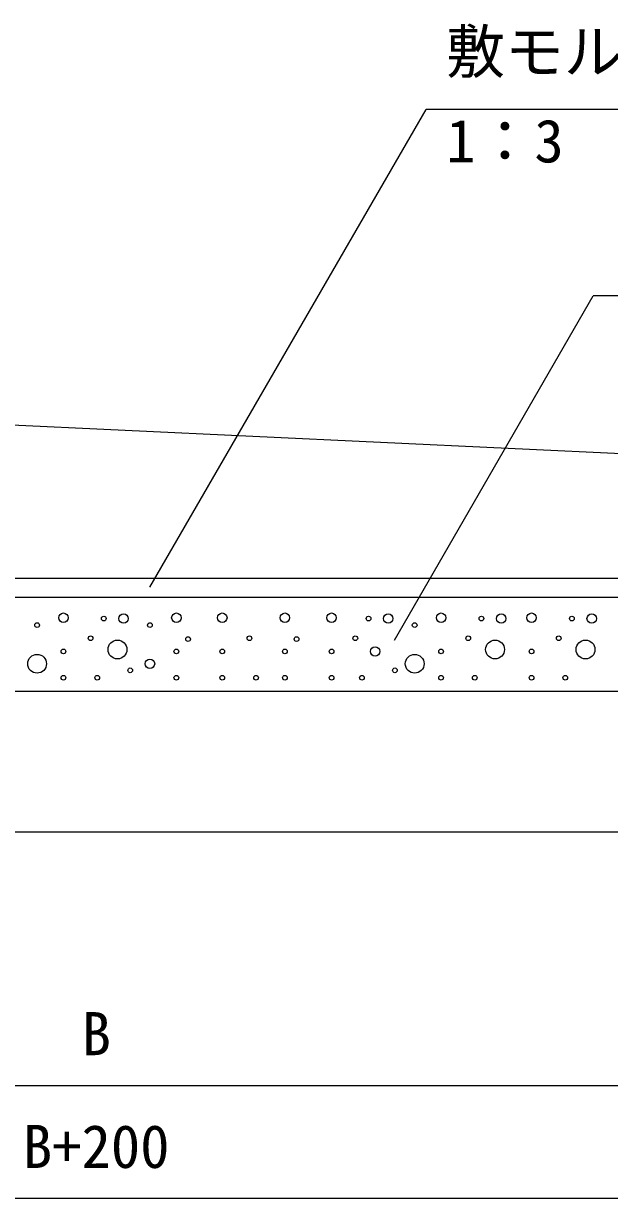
# Model space of a CAD drawing. Units: millimetres, scale not verified. Extents: x -67200 to 67200, y -23760 to 23760.
# Drawn here: x -59792 to -58297, y 11999 to 15000 of the extents above; entities that cross this region are included whole.
import ezdxf
from ezdxf.enums import TextEntityAlignment as Align

# ---------------------------------------------------------------- set-up
doc = ezdxf.new("R2010")
doc.units = ezdxf.units.MM
doc.header["$LTSCALE"] = 80
for name, color, linetype, lineweight in [('0-1_DIM', 7, 'Continuous', 25), ('0-3_HATCH', 6, 'Continuous', 25), ('0-6_OUTLINE', 1, 'Continuous', 25)]:
    doc.layers.add(name, color=color, linetype=linetype, lineweight=lineweight)
doc.styles.add('ＭＳ ゴシック', font='')
doc.styles.get('ＭＳ ゴシック').set_extended_font_data('MS Gothic')

msp = doc.modelspace()

# ---------------------------------------------------------------- linework, layer by layer
at = {"layer": '0-1_DIM'}
for p, q in [((-59469.71, 13560.43), (-58765.37, 14780.38)), ((-57702.74, 14780.38), (-58765.37, 14780.38)), ((-58846.18, 13425.67), (-58338.61, 14304.8)), ((-56698.93, 14304.8), (-58338.61, 14304.8)), ((-57806.54, 12287.36), (-61406.54, 12287.36)), ((-57566.54, 11999.36), (-61646.54, 11999.36))]:
    msp.add_line(p, q, dxfattribs=at)
at = {"layer": '0-3_HATCH'}
for centre, radius in [((-59690.46, 13482.68), 12), ((-59587.51, 13480.58), 6), ((-59537.04, 13480.58), 12), ((-59402.46, 13482.68), 12), ((-59285.2, 13482.68), 12), ((-59125.67, 13482.68), 12), ((-59006.39, 13482.68), 12), ((-58912.2, 13480.58), 6), ((-58861.72, 13480.58), 12), ((-58727.14, 13482.68), 12), ((-58624.2, 13480.58), 6), ((-58573.72, 13480.58), 12), ((-58496.22, 13482.68), 12), ((-58393.28, 13480.58), 6), ((-58342.81, 13480.58), 12), ((-59757.75, 13463.78), 6), ((-59469.75, 13463.78), 6), ((-58794.43, 13463.78), 6), ((-59621.16, 13430.16), 6), ((-59552.73, 13401.35), 24), ((-59372.66, 13427.97), 6), ((-59215.9, 13430.16), 6), ((-59095.87, 13427.97), 6), ((-58945.84, 13430.16), 6), ((-58657.84, 13430.16), 6), ((-58589.41, 13401.35), 24), ((-58426.92, 13430.16), 6), ((-58358.5, 13401.35), 24), ((-59757.75, 13365.03), 24), ((-59690.46, 13396.54), 6), ((-59402.46, 13396.54), 6), ((-59285.2, 13396.54), 6), ((-59125.67, 13396.54), 6), ((-59006.39, 13396.54), 6), ((-58895.37, 13396.54), 12), ((-58794.43, 13365.03), 24), ((-58727.14, 13396.54), 6), ((-58496.22, 13396.54), 6), ((-59520.22, 13348.22), 6), ((-59469.75, 13365.03), 12), ((-58844.9, 13348.22), 6), ((-59690.46, 13329.31), 6), ((-59604.33, 13329.31), 6), ((-59402.46, 13329.31), 6), ((-59285.2, 13329.31), 6), ((-59199.07, 13329.31), 6), ((-59125.67, 13329.31), 6), ((-59006.39, 13329.31), 6), ((-58929.01, 13329.31), 6), ((-58727.14, 13329.31), 6), ((-58641.01, 13329.31), 6), ((-58496.22, 13329.31), 6), ((-58410.1, 13329.31), 6)]:
    msp.add_circle(centre, radius, dxfattribs=at)
at = {"layer": '0-6_OUTLINE'}
for p, q in [((-58166.54, 13896.5), (-60686.54, 14015.36)), ((-61406.54, 13583.36), (-57806.54, 13583.36)), ((-61646.54, 13535.36), (-57566.54, 13535.36)), ((-61646.54, 13295.36), (-57566.54, 13295.36)), ((-61646.54, 12935.36), (-57566.54, 12935.36))]:
    msp.add_line(p, q, dxfattribs=at)

# ---------------------------------------------------------------- texts
at = {"layer": '0-1_DIM', "style": 'ＭＳ ゴシック'}
for s, p in [('敷モルタル', (-58713.95, 14840.38)), ('1：3', (-58713.95, 14612.24)), ('B', (-59644.04, 12332.36)), ('B+200', (-59794.04, 12044.36))]:
    msp.add_text(s, height=110, dxfattribs=at).set_placement(p, align=Align.BOTTOM_LEFT)

doc.saveas('drawing.dxf')
